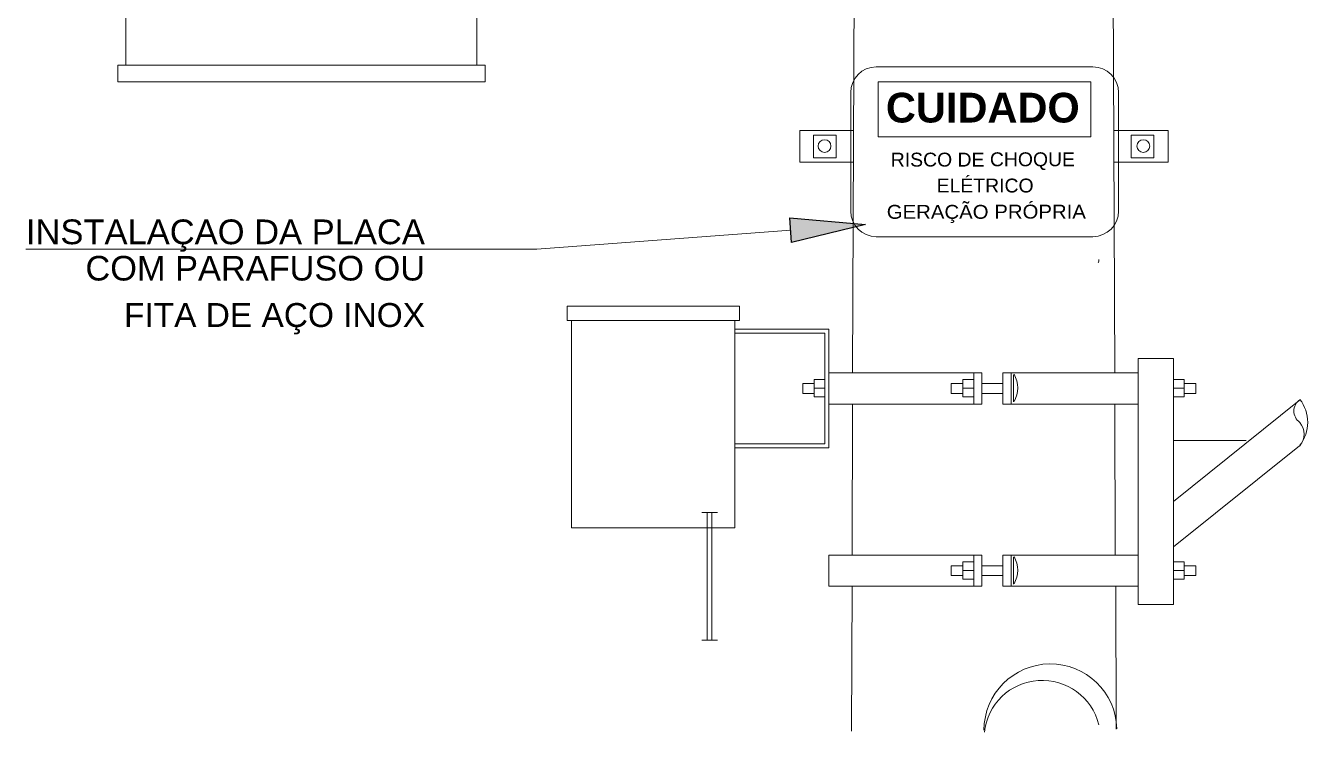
# Model space of a CAD drawing. Header units: centimetres. Extents: x -1416 to 19908, y -7962 to 7254.
# Drawn here: x -902.8 to -824.9, y -1596.7 to -1553.9 of the extents above; entities that cross this region are included whole.
import ezdxf

# ---------------------------------------------------------------- set-up
doc = ezdxf.new("R2010")
doc.units = ezdxf.units.CM
doc.layers.get('0').update_dxf_attribs({"color": 4, "lineweight": 18})
doc.layers.add('A2_TXT02', color=2, linetype='Continuous', lineweight=20)
doc.styles.add('Arial$001', font='arial.ttf', dxfattribs={"height": 4.378104})
doc.styles.add('legenda$0$BB_ARIALBLACK', font='arial.ttf')

msp = doc.modelspace()

# ---------------------------------------------------------------- hatches: boundary and pattern name
at = {"true_color": 0xcd6928}
msp.add_hatch(color=32, dxfattribs=at).paths.add_polyline_path([(-856.454, -1565.496), (-851.867, -1565.91), (-856.357, -1566.992)])

# ---------------------------------------------------------------- linework, layer by layer
at = {"color": 7, "linetype": 'Continuous', "lineweight": 20}
for points in [[(-875.444, -1556.25), (-875.444, -1509.437), (-875.444, -1509.437)], [(-896.746, -1550.058), (-896.746, -1556.25), (-896.746, -1556.25)], [(-852.646, -1574.9), (-852.561, -1551.7), (-852.561, -1551.7)], [(-836.733, -1574.9), (-836.831, -1551.7), (-836.831, -1551.7)], [(-897.245, -1556.25), (-874.946, -1556.25), (-874.946, -1556.25)], [(-897.245, -1557.248), (-897.245, -1556.25), (-897.245, -1556.25)], [(-874.946, -1557.248), (-874.946, -1556.25), (-874.946, -1556.25)], [(-897.245, -1557.248), (-874.946, -1557.248), (-874.946, -1557.248)], [(-859.507, -1570.861), (-869.97, -1570.861), (-869.97, -1570.861)], [(-869.97, -1570.861), (-869.97, -1571.725), (-869.97, -1571.725)], [(-859.507, -1570.861), (-859.507, -1571.725), (-859.507, -1571.725)], [(-859.507, -1571.725), (-869.97, -1571.725), (-869.97, -1571.725)], [(-869.714, -1571.725), (-869.714, -1584.316), (-859.787, -1584.316), (-859.787, -1571.725)], [(-854.337, -1579.207), (-854.337, -1572.503), (-859.787, -1572.503), (-859.787, -1572.26), (-854.082, -1572.26), (-854.082, -1579.45)], [(-854.337, -1575.314), (-854.982, -1575.314), (-854.982, -1575.314)], [(-854.337, -1576.372), (-854.982, -1576.372), (-854.982, -1575.314)], [(-833.181, -1575.314), (-832.536, -1575.314), (-832.536, -1575.314)], [(-833.181, -1576.372), (-832.536, -1576.372), (-832.536, -1575.314)], [(-855.675, -1575.557), (-854.982, -1575.557), (-854.982, -1575.557)], [(-855.675, -1575.557), (-855.675, -1576.153), (-855.675, -1576.153)], [(-855.675, -1576.153), (-854.982, -1576.153), (-854.982, -1576.153)], [(-854.337, -1575.837), (-854.982, -1575.837), (-854.982, -1575.837)], [(-833.181, -1575.837), (-832.536, -1575.837), (-832.536, -1575.837)], [(-831.819, -1575.557), (-832.536, -1575.557), (-832.536, -1575.557)], [(-831.819, -1576.153), (-832.536, -1576.153), (-832.536, -1576.153)], [(-831.819, -1575.557), (-831.819, -1576.153), (-831.819, -1576.153)], [(-852.683, -1585.958), (-852.646, -1576.81), (-852.646, -1576.81)], [(-836.709, -1585.958), (-836.733, -1576.81), (-836.733, -1576.81)], [(-825.553, -1576.591), (-833.181, -1582.722), (-833.181, -1582.722)], [(-854.337, -1579.207), (-859.787, -1579.207), (-859.787, -1579.45)], [(-833.181, -1579.012), (-828.765, -1579.012), (-828.765, -1579.012)], [(-825.529, -1579.328), (-833.181, -1585.46), (-833.181, -1585.46)], [(-854.082, -1579.45), (-859.787, -1579.45), (-859.787, -1579.45)], [(-861.807, -1583.379), (-860.846, -1583.379), (-860.846, -1583.379)], [(-861.466, -1583.379), (-861.466, -1591.129), (-861.466, -1591.129)], [(-861.186, -1583.379), (-861.186, -1591.129), (-861.186, -1591.129)], [(-833.181, -1586.372), (-832.536, -1586.372), (-832.536, -1586.372)], [(-833.181, -1587.43), (-832.536, -1587.43), (-832.536, -1586.372)], [(-833.181, -1586.895), (-832.536, -1586.895), (-832.536, -1586.895)], [(-831.819, -1586.615), (-832.536, -1586.615), (-832.536, -1586.615)], [(-831.819, -1586.615), (-831.819, -1587.211), (-831.819, -1587.211)], [(-852.719, -1596.64), (-852.683, -1587.856), (-852.683, -1587.856)], [(-836.648, -1596.518), (-836.673, -1587.856), (-836.673, -1587.856)], [(-831.819, -1587.211), (-832.536, -1587.211), (-832.536, -1587.211)], [(-861.807, -1591.129), (-860.846, -1591.129), (-860.846, -1591.129)]]:
    msp.add_lwpolyline(points, dxfattribs=at)
for points in [[(-852.585, -1560.204), (-855.858, -1560.204), (-855.858, -1562.138), (-852.585, -1562.138)], [(-855.018, -1560.484), (-853.644, -1560.484), (-853.644, -1561.858), (-855.018, -1561.858)], [(-836.794, -1560.204), (-833.497, -1560.204), (-833.497, -1562.138), (-836.794, -1562.138)], [(-834.373, -1560.484), (-835.736, -1560.484), (-835.736, -1561.858), (-834.373, -1561.858)], [(-835.31, -1574.036), (-833.181, -1574.036), (-833.181, -1588.951), (-835.31, -1588.951)]]:
    msp.add_lwpolyline(points, close=True, dxfattribs=at)
at = {"color": 32, "linetype": 'Continuous', "lineweight": -2, "true_color": 0xcd6928}
msp.add_lwpolyline([(-856.454, -1565.496), (-851.867, -1565.91), (-856.357, -1566.992)], close=True, dxfattribs=at)
at = {"color": 32, "linetype": 'Continuous', "lineweight": 20, "true_color": 0xcd6928}
msp.add_lwpolyline([(-856.393, -1566.25), (-871.807, -1567.406), (-876.32, -1567.406), (-902.829, -1567.406)], dxfattribs=at)
at = {"color": 244, "linetype": 'Continuous', "lineweight": 20, "true_color": 0x991b1e}
for points in [[(-854.082, -1574.9), (-844.799, -1574.9), (-844.799, -1576.81)], [(-844.799, -1576.81), (-854.082, -1576.81), (-854.082, -1574.9)], [(-845.298, -1575.314), (-845.955, -1575.314), (-845.955, -1575.314)], [(-845.298, -1576.372), (-845.955, -1576.372), (-845.955, -1575.314)], [(-845.298, -1574.9), (-845.298, -1576.81), (-845.298, -1576.81)], [(-835.31, -1574.9), (-843.522, -1574.9), (-843.522, -1576.81)], [(-843.522, -1576.81), (-835.31, -1576.81), (-835.31, -1574.9)], [(-843.023, -1574.9), (-843.023, -1576.81), (-843.023, -1576.81)], [(-842.877, -1575.034), (-842.877, -1576.676), (-842.877, -1576.676)], [(-846.673, -1575.557), (-845.955, -1575.557), (-845.955, -1575.557)], [(-846.673, -1575.557), (-846.673, -1576.153), (-846.673, -1576.153)], [(-846.673, -1576.153), (-845.955, -1576.153), (-845.955, -1576.153)], [(-845.298, -1575.837), (-845.955, -1575.837), (-845.955, -1575.837)], [(-844.799, -1575.557), (-843.522, -1575.557), (-843.522, -1575.557)], [(-844.799, -1576.153), (-843.522, -1576.153), (-843.522, -1576.153)], [(-854.082, -1585.958), (-844.799, -1585.958), (-844.799, -1587.856)], [(-844.799, -1587.856), (-854.082, -1587.856), (-854.082, -1585.958)], [(-845.298, -1586.372), (-845.955, -1586.372), (-845.955, -1586.372)], [(-845.298, -1587.43), (-845.955, -1587.43), (-845.955, -1586.372)], [(-845.298, -1585.958), (-845.298, -1587.856), (-845.298, -1587.856)], [(-835.31, -1585.958), (-843.522, -1585.958), (-843.522, -1587.856)], [(-843.522, -1587.856), (-835.31, -1587.856), (-835.31, -1585.958)], [(-843.023, -1585.958), (-843.023, -1587.856), (-843.023, -1587.856)], [(-842.877, -1586.092), (-842.877, -1587.735), (-842.877, -1587.735)], [(-846.673, -1586.615), (-845.955, -1586.615), (-845.955, -1586.615)], [(-846.673, -1586.615), (-846.673, -1587.211), (-846.673, -1587.211)], [(-845.298, -1586.895), (-845.955, -1586.895), (-845.955, -1586.895)], [(-844.799, -1586.615), (-843.522, -1586.615), (-843.522, -1586.615)], [(-846.673, -1587.211), (-845.955, -1587.211), (-845.955, -1587.211)], [(-844.799, -1587.211), (-843.522, -1587.211), (-843.522, -1587.211)]]:
    msp.add_lwpolyline(points, dxfattribs=at)
at = {"color": 7, "linetype": 'Continuous', "lineweight": 20}
for points, knots in [([(-853.96, -1561.153), (-853.96, -1560.946), (-854.13, -1560.764), (-854.349, -1560.764), (-854.349, -1560.764), (-854.568, -1560.764), (-854.738, -1560.946), (-854.738, -1561.153), (-854.738, -1561.153), (-854.738, -1561.372), (-854.568, -1561.542), (-854.349, -1561.542), (-854.349, -1561.542), (-854.13, -1561.542), (-853.96, -1561.372), (-853.96, -1561.153)], [0, 0, 0, 0, 0.0625, 0.0625, 0.0625, 0.062501, 0.125, 0.125, 0.125, 0.125001, 0.1875, 0.1875, 0.1875, 0.187501, 1, 1, 1, 1]), ([(-834.617, -1561.153), (-834.617, -1560.946), (-834.799, -1560.764), (-835.006, -1560.764), (-835.006, -1560.764), (-835.225, -1560.764), (-835.395, -1560.946), (-835.395, -1561.153), (-835.395, -1561.153), (-835.395, -1561.372), (-835.225, -1561.542), (-835.006, -1561.542), (-835.006, -1561.542), (-834.799, -1561.542), (-834.617, -1561.372), (-834.617, -1561.153)], [0, 0, 0, 0, 0.0625, 0.0625, 0.0625, 0.062501, 0.125, 0.125, 0.125, 0.125001, 0.1875, 0.1875, 0.1875, 0.187501, 1, 1, 1, 1]), ([(-825.517, -1576.542), (-825.736, -1576.7), (-825.87, -1576.956), (-825.87, -1577.224), (-825.87, -1577.224), (-825.87, -1577.491), (-825.736, -1577.747), (-825.517, -1577.917)], [0, 0, 0, 0, 0.125, 0.125, 0.125, 0.125001, 1, 1, 1, 1]), ([(-836.612, -1596.494), (-836.673, -1594.292), (-838.485, -1592.54), (-840.687, -1592.564), (-840.687, -1592.564), (-842.889, -1592.589), (-844.665, -1594.377), (-844.678, -1596.579)], [0, 0, 0, 0, 0.125, 0.125, 0.125, 0.125001, 1, 1, 1, 1]), ([(-837.707, -1596.251), (-838.12, -1594.584), (-839.665, -1593.452), (-841.381, -1593.574), (-841.381, -1593.574), (-843.084, -1593.684), (-844.471, -1595.01), (-844.653, -1596.713)], [0, 0, 0, 0, 0.125, 0.125, 0.125, 0.125001, 1, 1, 1, 1])]:
    msp.add_open_spline(points, degree=3, knots=knots, dxfattribs=at)
for points in [[(-837.743, -1568.233), (-837.707, -1568.172), (-837.695, -1568.099), (-837.707, -1568.039)], [(-825.505, -1579.304), (-824.872, -1578.489), (-824.872, -1577.333), (-825.505, -1576.518)], [(-825.517, -1579.328), (-825.152, -1578.927), (-825.152, -1578.318), (-825.517, -1577.929)]]:
    msp.add_open_spline(points, degree=3, dxfattribs=at)
at = {"color": 244, "linetype": 'Continuous', "lineweight": 20, "true_color": 0x991b1e}
for points in [[(-842.853, -1576.652), (-842.549, -1576.141), (-842.549, -1575.508), (-842.853, -1574.997)], [(-842.853, -1587.71), (-842.549, -1587.199), (-842.549, -1586.567), (-842.853, -1586.056)]]:
    msp.add_open_spline(points, degree=3, dxfattribs=at)
at = {"layer": 'A2_TXT02', "color": 7, "ltscale": 0.0001}
for p, q in [((-851.21, -1556.349), (-838.062, -1556.349)), ((-852.765, -1565.094), (-852.765, -1557.903)), ((-836.508, -1557.903), (-836.508, -1565.094)), ((-838.062, -1566.648), (-851.21, -1566.648))]:
    msp.add_line(p, q, dxfattribs=at)
msp.add_lwpolyline([(-851.088, -1557.25), (-838.184, -1557.25), (-838.184, -1560.597), (-851.088, -1560.597)], close=True, dxfattribs=at)
for centre, start, end in [((-851.21, -1557.903), 90, 180), ((-838.062, -1557.903), 0, 90), ((-851.21, -1565.094), 180, 270), ((-838.062, -1565.094), 270, 0)]:
    msp.add_arc(centre, 1.554, start, end, dxfattribs=at)

# ---------------------------------------------------------------- texts
at = {"color": 32, "true_color": 0xcd6928, "style": 'Arial$001'}
for s, height, p in [('INSTALAÇAO DA PLACA', 1.49959, (-902.817, -1567.105)), ('COM PARAFUSO OU', 1.49223, (-899.204, -1569.308)), (' FITA DE AÇO INOX', 1.45298, (-897.427, -1572.127))]:
    msp.add_text(s, height=height, dxfattribs=at).set_placement(p)
at = {"layer": 'A2_TXT02', "color": 0, "lineweight": 20, "style": 'legenda$0$BB_ARIALBLACK'}
for s, p in [('RISCO DE', (-850.332, -1562.395)), ('CHOQUE', (-844.316, -1562.375)), ('ELÉTRICO', (-847.547, -1563.968))]:
    msp.add_text(s, height=0.842, dxfattribs=at).set_placement(p)
at = {"layer": 'A2_TXT02', "color": 0, "lineweight": 20, "style": 'legenda$0$BB_ARIALBLACK', "width": 1.05}
for s, p in [('GERAÇÃO', (-850.575, -1565.564)), ('PRÓPRIA', (-844.05, -1565.55))]:
    msp.add_text(s, height=0.842, dxfattribs=at).set_placement(p)
at = {"layer": 'A2_TXT02', "color": 7, "ltscale": 0.0001, "insert": (-844.848, -1557.919), "char_height": 1.80429, "attachment_point": 1, "style": 'legenda$0$BB_ARIALBLACK'}
msp.add_mtext_dynamic_manual_height_columns('\\pxqc;{\\fArial|b1|i0|c0|p34;CUIDADO}', width=0.20642, gutter_width=151.359, heights=[0], dxfattribs=at)

doc.saveas('drawing.dxf')
